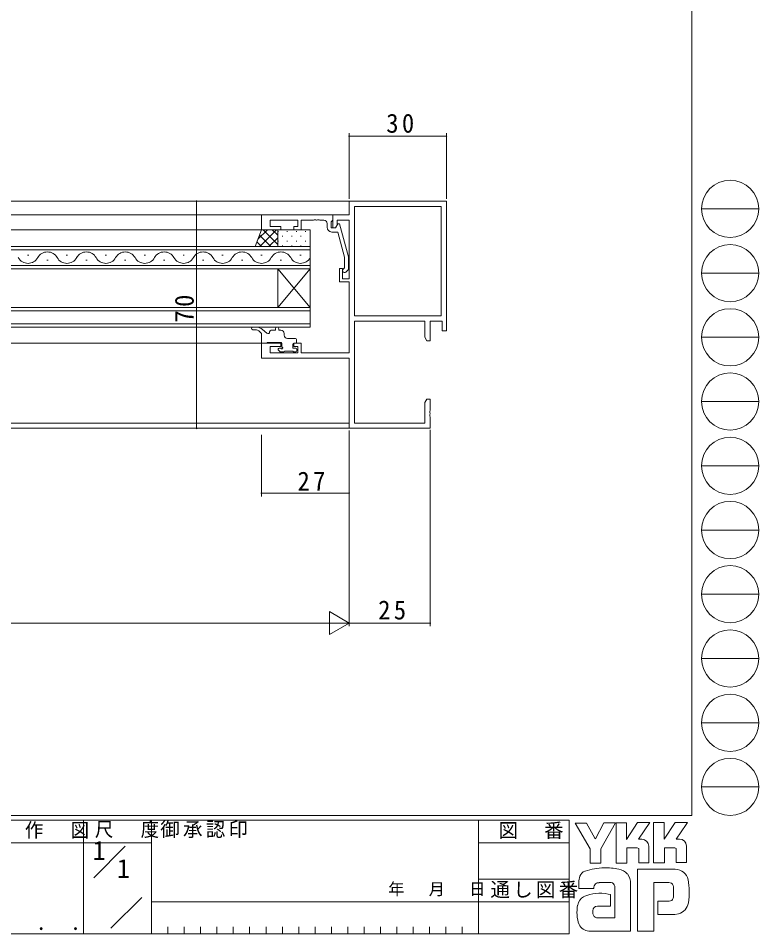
# Model space of a CAD drawing. Units: millimetres, scale not verified. Extents: x -594 to 199, y -420 to 144.
# Drawn here: x -28.9 to 199.4, y -420 to -137.9 of the extents above; entities that cross this region are included whole.
import ezdxf
from ezdxf.enums import TextEntityAlignment as Align

# ---------------------------------------------------------------- set-up
doc = ezdxf.new("R2010")
doc.units = ezdxf.units.MM
doc.header["$LTSCALE"] = 2
for name, color, linetype, lineweight in [('0-1_YKK_ZWAK', 7, 'Continuous', 9), ('0-3_YKK_12', 2, 'Continuous', 9), ('0-4_YKK_D', 6, 'Continuous', 9), ('0-5_YKK_13', 4, 'Continuous', 9), ('0-6_YKK_11', 7, 'Continuous', 9)]:
    doc.layers.add(name, color=color, linetype=linetype, lineweight=lineweight)
doc.layers.add('0-2_USER1', color=7, linetype='Continuous')
doc.styles.add('ＭＳ ゴシック', font='')
doc.styles.get('ＭＳ ゴシック').set_extended_font_data('MS Gothic')

msp = doc.modelspace()

# ---------------------------------------------------------------- linework, layer by layer
at = {"layer": '0-1_YKK_ZWAK'}
for p, q in [((178.8, 141.4), (178.8, -383.6)), ((181.776, -196.616), (199.416, -196.616)), ((181.776, -216.412), (199.416, -216.412)), ((181.776, -236.208), (199.416, -236.208)), ((181.776, -256.004), (199.416, -256.004)), ((181.776, -275.8), (199.416, -275.8)), ((181.776, -295.596), (199.416, -295.596)), ((181.776, -315.392), (199.416, -315.392)), ((181.776, -335.188), (199.416, -335.188)), ((181.776, -354.984), (199.416, -354.984)), ((181.776, -374.78), (199.416, -374.78)), ((178.8, -383.6), (-591.2, -383.6)), ((141, -385), (-591.2, -385)), ((-8.8, -385), (-8.8, -420)), ((12.2, -385), (12.2, -420)), ((113, -385), (113, -420)), ((141, -385), (141, -420)), ((142.837, -385.906), (146.351, -385.906)), ((147.432, -393.799), (142.837, -385.906)), ((151.636, -385.798), (149.081, -390.771)), ((155.46, -398.231), (155.46, -385.825)), ((166.974, -385.717), (170.245, -385.717)), ((166.974, -398.123), (166.974, -385.717)), ((173.678, -385.717), (177.462, -385.717)), ((177.083, -386.365), (173.961, -390.825)), ((177.462, -385.717), (177.083, -386.365)), ((-7.816, -391.999), (-76, -391.999)), ((-7.816, -391.999), (12.2, -391.999)), ((113, -392), (141, -392)), ((163.379, -390.906), (162.34, -390.906)), ((175.001, -390.825), (173.961, -390.825)), ((-5.63, -402.736), (4.064, -393.043)), ((161.974, -393.582), (158.784, -393.582)), ((165.542, -393.069), (165.542, -398.15)), ((170.38, -393.555), (170.38, -398.123)), ((173.569, -393.555), (170.38, -393.555)), ((174.002, -393.717), (173.569, -393.555)), ((174.002, -398.096), (174.002, -393.717)), ((177.164, -393.069), (177.164, -398.096)), ((173.624, -400.096), (162.028, -400.096)), ((162.028, -400.096), (162.028, -419.206)), ((170.38, -398.123), (166.974, -398.123)), ((174.002, -398.046), (174.052, -398.096)), ((177.164, -398.096), (174.002, -398.096)), ((113, -403.199), (141, -403.199)), ((143.918, -406.07), (143.918, -404.141)), ((148.567, -406.07), (143.918, -406.07)), ((153.946, -404.205), (150.248, -404.275)), ((155.027, -415.071), (155.027, -405.34)), ((159.92, -404.583), (159.92, -419.179)), ((167.055, -404.259), (171.704, -404.259)), ((167.055, -419.206), (167.055, -404.259)), ((173.173, -405.756), (173.191, -408.391)), ((-0.328, -418.345), (9.196, -408.821)), ((12.2, -410.2), (113, -410.2)), ((141, -410.199), (113, -410.199)), ((153.676, -411.53), (149.681, -411.535)), ((168.272, -409.989), (168.272, -414.125)), ((171.813, -409.989), (168.272, -409.989)), ((168.272, -414.125), (173.596, -414.125)), ((173.596, -414.125), (174.678, -413.882)), ((149.405, -415.071), (155.027, -415.071)), ((154.595, -415.071), (154.946, -415.071)), ((155.027, -415.07), (155.028, -415.071)), ((-591.2, -420), (141, -420)), ((17.24, -417.9), (17.24, -420)), ((22.28, -417.9), (22.28, -420)), ((27.32, -417.9), (27.32, -420)), ((32.36, -417.9), (32.36, -420)), ((37.4, -417.9), (37.4, -420)), ((42.44, -417.9), (42.44, -420)), ((47.48, -417.9), (47.48, -420)), ((52.52, -417.9), (52.52, -420)), ((57.56, -417.9), (57.56, -420)), ((62.6, -417.9), (62.6, -420)), ((67.64, -417.9), (67.64, -420)), ((72.68, -417.9), (72.68, -420)), ((77.72, -417.9), (77.72, -420)), ((82.76, -417.9), (82.76, -420)), ((87.8, -417.9), (87.8, -420)), ((92.84, -417.9), (92.84, -420)), ((97.88, -417.9), (97.88, -420)), ((102.92, -417.9), (102.92, -420)), ((107.96, -417.9), (107.96, -420)), ((148.567, -419.26), (147.08, -419.26)), ((159.595, -419.233), (148.567, -419.26)), ((159.92, -419.179), (159.595, -419.233))]:
    msp.add_line(p, q, dxfattribs=at)
for points in [[(146.351, -385.906), (148.864, -390.609), (149.081, -390.771)], [(151.636, -385.798), (155.262, -385.798), (150.729, -393.826)], [(155.46, -385.825), (158.676, -385.825), (158.676, -390.923), (162.055, -385.771)], [(162.055, -385.771), (165.88, -385.771), (162.34, -390.906)], [(170.245, -385.717), (170.245, -390.908), (173.678, -385.717)], [(150.729, -393.826), (150.729, -398.258), (147.432, -398.258), (147.432, -393.799)], [(158.784, -393.582), (158.784, -398.231), (155.46, -398.231)], [(165.542, -398.15), (162.406, -398.15), (162.406, -393.744), (161.974, -393.582)], [(152.973, -407.773), (153.676, -407.935), (153.676, -411.53)], [(162.028, -419.206), (166.271, -419.206), (167.055, -419.206)]]:
    msp.add_lwpolyline(points, dxfattribs=at)
for centre in [(190.596, -196.616), (190.596, -216.412), (190.596, -236.208), (190.596, -256.004), (190.596, -275.8), (190.596, -295.596), (190.596, -315.392), (190.596, -335.188), (190.596, -354.984), (190.596, -374.78)]:
    msp.add_circle(centre, 8.82, dxfattribs=at)
for centre, radius, start, end in [((163.379, -393.069), 2.163, 0.00165, 89.99603), ((175, -392.988), 2.163, 0.00165, 89.99603), ((151.722, -417.401), 17.68, 89.89165, 109.30847), ((152.241, -420.463), 20.748, 78.78009, 91.46938), ((155.53, -404.496), 4.449, 40.66422, 80.31693), ((173.472, -404.44), 4.341, 14.44571, 87.08746), ((148.959, -404.166), 5.037, 158.41083, 179.71774), ((146.606, -403.055), 2.444, 109.02126, 161.51263), ((155.309, -404.485), 4.612, 358.78058, 38.76563), ((157.166, -407.187), 20.86, 350.99026, 10.67624), ((150.675, -406.007), 2.109, 138.46381, 181.71359), ((150.115, -405.971), 1.701, 85.50551, 126.78038), ((153.456, -405.754), 1.625, 14.75519, 72.44994), ((171.865, -405.479), 1.229, 16.43123, 96.91661), ((169.531, -406.208), 3.673, 4.93422, 17.03551), ((147.427, -411.927), 3.908, 121.8271, 169.08475), ((150.52, -420.854), 13.309, 79.38097, 112.05824), ((169.51, -408.041), 3.697, 343.6902, 354.75362), ((154.449, -413.395), 11.082, 168.76372, 199.80078), ((149.69, -412.979), 1.445, 90.33952, 178.03638), ((171.814, -408.684), 1.306, 269.95467, 342.90144), ((173.535, -409.745), 4.291, 285.4429, 349.90448), ((150.582, -413.328), 2.369, 171.08202, 216.71922), ((147.44, -415.443), 3.823, 207.31435, 263.59464), ((149.65, -413.565), 1.526, 230.97279, 260.7549)]:
    msp.add_arc(centre, radius, start, end, dxfattribs=at)
at = {"layer": '0-3_YKK_12'}
for p, q in [((73.395, -194.258), (-227.205, -194.258)), ((46.395, -198.458), (-200.205, -198.458)), ((46.595, -203.058), (-200.405, -203.058)), ((-214.905, -208.258), (61.095, -208.258)), ((61.095, -208.258), (61.095, -215.058)), ((61.095, -209.258), (-214.905, -209.258)), ((-26.105, -210.898), (-25.705, -210.898)), ((-14.105, -210.898), (-13.705, -210.898)), ((-2.105, -210.898), (-1.705, -210.898)), ((9.895, -210.898), (10.295, -210.898)), ((21.895, -210.898), (22.295, -210.898)), ((33.895, -210.898), (34.295, -210.898)), ((45.895, -210.898), (46.295, -210.898)), ((57.895, -210.898), (58.295, -210.898)), ((-214.905, -214.058), (61.095, -214.058)), ((-20.105, -212.418), (-19.705, -212.418)), ((-8.105, -212.418), (-7.705, -212.418)), ((3.895, -212.418), (4.295, -212.418)), ((15.895, -212.418), (16.295, -212.418)), ((27.895, -212.418), (28.295, -212.418)), ((39.895, -212.418), (40.295, -212.418)), ((51.895, -212.418), (52.295, -212.418)), ((61.095, -215.058), (-214.905, -215.058)), ((61.095, -227.058), (51.095, -215.058)), ((61.095, -215.058), (51.095, -227.058)), ((51.095, -215.058), (51.095, -227.058)), ((61.095, -215.058), (61.095, -227.058)), ((-214.905, -227.058), (61.095, -227.058)), ((61.095, -228.058), (-214.905, -228.058)), ((61.095, -227.058), (61.095, -233.058)), ((-214.905, -232.058), (61.095, -232.058)), ((61.095, -233.058), (-214.905, -233.058)), ((46.395, -238.058), (-200.205, -238.058)), ((73.395, -264.258), (-227.205, -264.258)), ((73.095, -262.628), (-226.905, -262.628))]:
    msp.add_line(p, q, dxfattribs=at)
for centre, start, end in [((-19.905, -213.335), 29.20253, 150.79745), ((-7.905, -213.335), 29.20253, 150.79745), ((4.095, -213.335), 29.20253, 150.79745), ((16.095, -213.335), 29.20253, 150.79745), ((28.095, -213.335), 29.20253, 150.79745), ((40.095, -213.335), 29.20253, 150.79745), ((52.095, -213.335), 29.20253, 150.79745), ((-25.905, -209.981), 209.20253, 330.79745), ((-13.905, -209.981), 209.20253, 330.79745), ((-1.905, -209.981), 209.20253, 330.79745), ((10.095, -209.981), 209.20253, 330.79745), ((22.095, -209.981), 209.20253, 330.79745), ((34.095, -209.981), 209.20253, 330.79745), ((46.095, -209.981), 209.20253, 330.79745), ((58.095, -209.981), 209.20253, 330.79745)]:
    msp.add_arc(centre, 3.437, start, end, dxfattribs=at)
at = {"layer": '0-4_YKK_D'}
for p, q in [((73.095, -193.558), (73.095, -173.258)), ((103.095, -174.258), (73.095, -174.258)), ((103.095, -193.558), (103.095, -173.258)), ((44.095, -194.258), (25.095, -194.258)), ((26.095, -194.258), (26.095, -264.258)), ((44.095, -264.258), (25.095, -264.258)), ((73.095, -264.958), (73.095, -325.258)), ((73.095, -264.958), (73.095, -325.258)), ((98.095, -264.758), (98.095, -325.258)), ((46.095, -266.258), (46.095, -285.258)), ((73.095, -266.258), (73.095, -285.258)), ((46.095, -284.258), (73.095, -284.258)), ((67.033, -320.758), (67.033, -327.758)), ((73.095, -324.258), (67.033, -320.758)), ((-219.903, -324.258), (66.095, -324.258)), ((73.095, -324.258), (60.971, -324.258)), ((73.095, -324.258), (67.033, -327.758)), ((73.095, -324.258), (98.095, -324.258))]:
    msp.add_line(p, q, dxfattribs=at)
for centre, start, end in [((73.095, -174.258), 0, 180), ((73.095, -174.258), 180, 0), ((103.095, -174.258), 0, 180), ((103.095, -174.258), 180, 0), ((26.095, -194.258), 90, 270), ((26.095, -194.258), 270, 90), ((26.095, -264.258), 90, 270), ((26.095, -264.258), 270, 90), ((46.095, -284.258), 0, 180), ((46.095, -284.258), 180, 0), ((73.095, -284.258), 0, 180), ((73.095, -284.258), 180, 0), ((98.095, -324.258), 0, 180), ((98.095, -324.258), 180, 0)]:
    msp.add_arc(centre, 0.106, start, end, dxfattribs=at)
at = {"layer": '0-5_YKK_13'}
for p, q in [((47.898, -203.058), (44.968, -205.988)), ((50.727, -203.058), (45.527, -208.258)), ((51.095, -207.578), (46.575, -203.058)), ((51.095, -204.75), (49.403, -203.058)), ((48.946, -208.258), (45.443, -204.754)), ((51.095, -205.518), (48.355, -208.258)), ((51.185, -203.478), (51.185, -203.678)), ((52.6, -204.893), (52.6, -205.093)), ((54.015, -203.478), (54.015, -203.678)), ((55.43, -204.893), (55.43, -205.093)), ((56.845, -203.478), (56.845, -203.678)), ((58.26, -204.893), (58.26, -205.093)), ((59.675, -203.478), (59.675, -203.678)), ((61.09, -204.893), (61.09, -205.093)), ((46.118, -208.258), (44.657, -206.797)), ((51.185, -206.508), (51.185, -206.708)), ((52.6, -207.923), (52.6, -208.123)), ((54.015, -206.508), (54.015, -206.708)), ((55.43, -207.923), (55.43, -208.123)), ((56.845, -206.508), (56.845, -206.708)), ((58.26, -207.923), (58.26, -208.123)), ((59.675, -206.508), (59.675, -206.708)), ((61.09, -207.923), (61.09, -208.123)), ((44.454, -233.058), (43.432, -233.058)), ((44.098, -233.858), (43.432, -233.858)), ((47.772, -234.939), (46.395, -233.771)), ((50.395, -234.058), (49.095, -234.058)), ((50.395, -233.558), (50.395, -234.058)), ((51.395, -233.558), (51.395, -234.058)), ((52.095, -234.058), (51.395, -234.058)), ((46.095, -235.058), (45.551, -234.483)), ((46.095, -237.758), (46.095, -235.058)), ((53.095, -235.558), (53.095, -235.058)), ((56.595, -236.558), (54.095, -236.558)), ((56.895, -237.758), (56.895, -236.858)), ((46.395, -238.058), (47.595, -238.058)), ((51.934, -239.558), (51.495, -239.558)), ((52.395, -238.058), (52.395, -239.097)), ((55.795, -239.558), (55.795, -238.358)), ((56.695, -239.558), (55.795, -239.558)), ((56.095, -238.058), (56.595, -238.058)), ((51.283, -240.07), (51.783, -240.57)), ((51.995, -240.658), (52.995, -240.658)), ((53.195, -240.458), (55.795, -240.458)), ((55.995, -240.658), (56.695, -240.658)), ((56.995, -240.358), (56.995, -239.858))]:
    msp.add_line(p, q, dxfattribs=at)
for points in [[(51.095, -208.258), (44.095, -208.258), (46.095, -203.058), (51.095, -203.058)], [(51.095, -203.058), (51.095, -208.258), (61.095, -208.258), (61.095, -203.058)]]:
    msp.add_lwpolyline(points, close=True, dxfattribs=at)
msp.add_lwpolyline([(47.595, -238.058), (47.895, -237.758), (52.095, -237.758)], dxfattribs=at)
for centre, radius, start, end in [((43.432, -233.458), 0.4, 90, 270), ((44.098, -235.858), 2, 43.43231, 90), ((44.454, -236.058), 3, 49.67145, 90), ((49.095, -234.558), 0.5, 90, 180), ((50.895, -233.558), 0.5, 0, 180), ((52.095, -235.058), 1, 0, 90), ((48.095, -234.558), 0.5, 229.67145, 0), ((54.095, -235.558), 1, 180, 270), ((56.595, -236.858), 0.3, 0, 90), ((46.395, -237.758), 0.3, 180, 270), ((51.495, -239.858), 0.3, 90, 225), ((51.934, -239.858), 0.3, 33.05573, 90), ((52.095, -238.058), 0.3, 0, 90), ((52.395, -239.558), 0.25, 213.05573, 56.94426), ((52.695, -239.097), 0.3, 180, 236.94426), ((56.095, -238.358), 0.3, 90, 180), ((56.595, -237.758), 0.3, 270, 0), ((56.695, -239.858), 0.3, 0, 90), ((51.995, -240.358), 0.3, 225, 270), ((52.995, -240.458), 0.2, 270, 0), ((55.995, -240.458), 0.2, 180, 270), ((56.695, -240.358), 0.3, 270, 0)]:
    msp.add_arc(centre, radius, start, end, dxfattribs=at)
at = {"layer": '0-6_YKK_11'}
for p, q in [((73.095, -194.258), (103.095, -194.258)), ((73.095, -198.458), (73.095, -194.258)), ((103.095, -194.258), (103.095, -234.258)), ((74.725, -229.628), (74.725, -195.888)), ((74.725, -195.888), (101.465, -195.888)), ((74.725, -229.628), (74.725, -195.888)), ((101.465, -195.888), (101.465, -229.628)), ((46.095, -198.458), (46.095, -203.058)), ((68.095, -198.458), (46.095, -198.458)), ((48.795, -200.088), (57.295, -200.088)), ((48.795, -202.058), (48.795, -200.088)), ((57.295, -200.088), (57.295, -202.058)), ((58.295, -200.088), (62.137, -200.088)), ((58.295, -203.058), (58.295, -200.088)), ((62.137, -200.088), (62.32, -199.968)), ((62.32, -199.968), (62.87, -199.968)), ((62.87, -199.968), (63.053, -200.088)), ((63.053, -200.088), (63.137, -200.088)), ((63.137, -200.088), (63.32, -199.968)), ((63.32, -199.968), (63.87, -199.968)), ((63.87, -199.968), (64.053, -200.088)), ((64.053, -200.088), (65.295, -200.088)), ((67.795, -200.458), (68.095, -200.158)), ((68.095, -200.158), (68.095, -198.458)), ((68.095, -198.458), (73.095, -198.458)), ((68.095, -202.458), (68.095, -198.458)), ((69.395, -200.088), (69.395, -201.592)), ((73.095, -200.088), (69.395, -200.088)), ((73.095, -218.158), (73.095, -200.088)), ((46.095, -203.058), (52.095, -203.058)), ((52.095, -202.058), (48.795, -202.058)), ((52.095, -203.058), (52.095, -202.058)), ((56.095, -202.058), (56.095, -203.058)), ((57.295, -202.058), (56.095, -202.058)), ((56.095, -203.058), (58.295, -203.058)), ((66.295, -201.088), (66.295, -202.258)), ((67.595, -200.658), (67.795, -200.458)), ((67.595, -202.458), (67.595, -200.658)), ((68.895, -202.458), (67.595, -202.458)), ((68.895, -202.458), (68.095, -202.458)), ((69.588, -201.258), (68.895, -202.458)), ((69.395, -201.592), (68.895, -202.458)), ((70.188, -201.258), (69.588, -201.258)), ((72.895, -211.361), (70.188, -201.258)), ((67.795, -203.758), (69.615, -203.758)), ((69.615, -203.758), (71.695, -211.519)), ((71.695, -211.519), (71.695, -214.809)), ((72.895, -215.306), (72.895, -211.361)), ((70.095, -214.958), (71.095, -214.958)), ((70.095, -219.158), (70.095, -214.958)), ((71.095, -214.958), (71.095, -218.158)), ((71.695, -214.809), (71.271, -215.234)), ((72.119, -216.082), (72.895, -215.306)), ((73.095, -219.158), (70.095, -219.158)), ((71.095, -218.158), (73.095, -218.158)), ((73.095, -241.028), (73.095, -219.158)), ((101.465, -229.628), (74.725, -229.628)), ((74.725, -231.258), (74.725, -262.628)), ((96.465, -231.258), (74.725, -231.258)), ((96.465, -236.167), (96.465, -231.258)), ((98.095, -231.258), (98.095, -237.258)), ((101.795, -231.258), (98.095, -231.258)), ((101.795, -234.258), (101.795, -231.258)), ((97.095, -237.258), (96.465, -236.167)), ((103.095, -234.258), (101.795, -234.258)), ((46.095, -238.058), (52.095, -238.058)), ((46.095, -242.658), (46.095, -238.058)), ((48.795, -239.058), (48.795, -241.028)), ((52.095, -239.058), (48.795, -239.058)), ((52.095, -238.058), (52.095, -239.058)), ((56.095, -238.058), (58.295, -238.058)), ((56.095, -239.058), (56.095, -238.058)), ((57.295, -239.058), (56.095, -239.058)), ((57.295, -241.028), (57.295, -239.058)), ((58.295, -238.058), (58.295, -241.028)), ((98.095, -237.258), (97.095, -237.258)), ((48.795, -241.028), (57.295, -241.028)), ((58.295, -241.028), (73.095, -241.028)), ((73.095, -242.658), (46.095, -242.658)), ((73.095, -264.258), (73.095, -242.658)), ((96.465, -256.349), (97.095, -255.258)), ((96.465, -262.628), (96.465, -256.349)), ((97.095, -255.258), (98.095, -255.258)), ((98.095, -255.258), (98.095, -258.8)), ((98.095, -258.8), (97.975, -258.983)), ((97.975, -258.983), (97.975, -259.533)), ((97.975, -259.533), (98.095, -259.716)), ((98.095, -259.8), (97.975, -259.983)), ((97.975, -259.983), (97.975, -260.533)), ((97.975, -260.533), (98.095, -260.716)), ((98.095, -259.716), (98.095, -259.8)), ((98.095, -260.716), (98.095, -264.258)), ((98.095, -264.258), (73.095, -264.258)), ((74.725, -262.628), (96.465, -262.628))]:
    msp.add_line(p, q, dxfattribs=at)
for centre, radius, start, end in [((65.295, -201.088), 1, 0, 89.99998), ((67.795, -202.258), 1.5, 180, 269.99998), ((71.695, -215.658), 0.6, 134.99998, 315)]:
    msp.add_arc(centre, radius, start, end, dxfattribs=at)

# ---------------------------------------------------------------- texts
at = {"layer": '0-1_YKK_ZWAK', "color": 4, "style": 'ＭＳ ゴシック'}
msp.add_text('年   月   日', height=3.666, dxfattribs=at).set_placement((85.176, -409.169), align=Align.BOTTOM_LEFT)
at = {"layer": '0-1_YKK_ZWAK', "char_height": 4.399, "attachment_point": 7, "style": 'ＭＳ ゴシック'}
for s, insert in [('\\T1.24;\\W0.95;作\\~\\~図', (-26.88, -390.762)), ('\\T1.24;\\W0.95;尺\\~\\~度', (-5.288, -390.537)), ('\\T1.17;御承認印', (14.867, -390.533)), ('\\T1.17;図\u3000番', (119.198, -390.862)), ('\\T1.17;通し図番', (116.679, -409.085)), ('\\T1.24;\\W0.95;\\~．\\~．', (-26.745, -418.946))]:
    msp.add_mtext(s, dxfattribs=dict(at, insert=insert))
at = {"layer": '0-2_USER1', "style": 'ＭＳ ゴシック'}
for p in [(-6, -398.999), (1.533, -404.599)]:
    msp.add_text('1', height=5.865, dxfattribs=at).set_placement(p, align=Align.BOTTOM_LEFT)
at = {"layer": '0-4_YKK_D', "color": 7, "char_height": 5.865, "attachment_point": 7, "style": 'ＭＳ ゴシック'}
for s, insert in [('\\T1.27;\\W0.95;30', (84.575, -173.258)), ('\\T1.27;\\W0.95;27', (57.195, -283.458)), ('\\T1.27;\\W0.95;25', (82.075, -323.258))]:
    msp.add_mtext(s, dxfattribs=dict(at, insert=insert))
at = {"layer": '0-4_YKK_D', "color": 7, "insert": (25.295, -231.658), "char_height": 5.865, "attachment_point": 7, "rotation": 90, "style": 'ＭＳ ゴシック'}
msp.add_mtext('\\T1.27;\\W0.95;70', dxfattribs=at)

doc.saveas('drawing.dxf')
